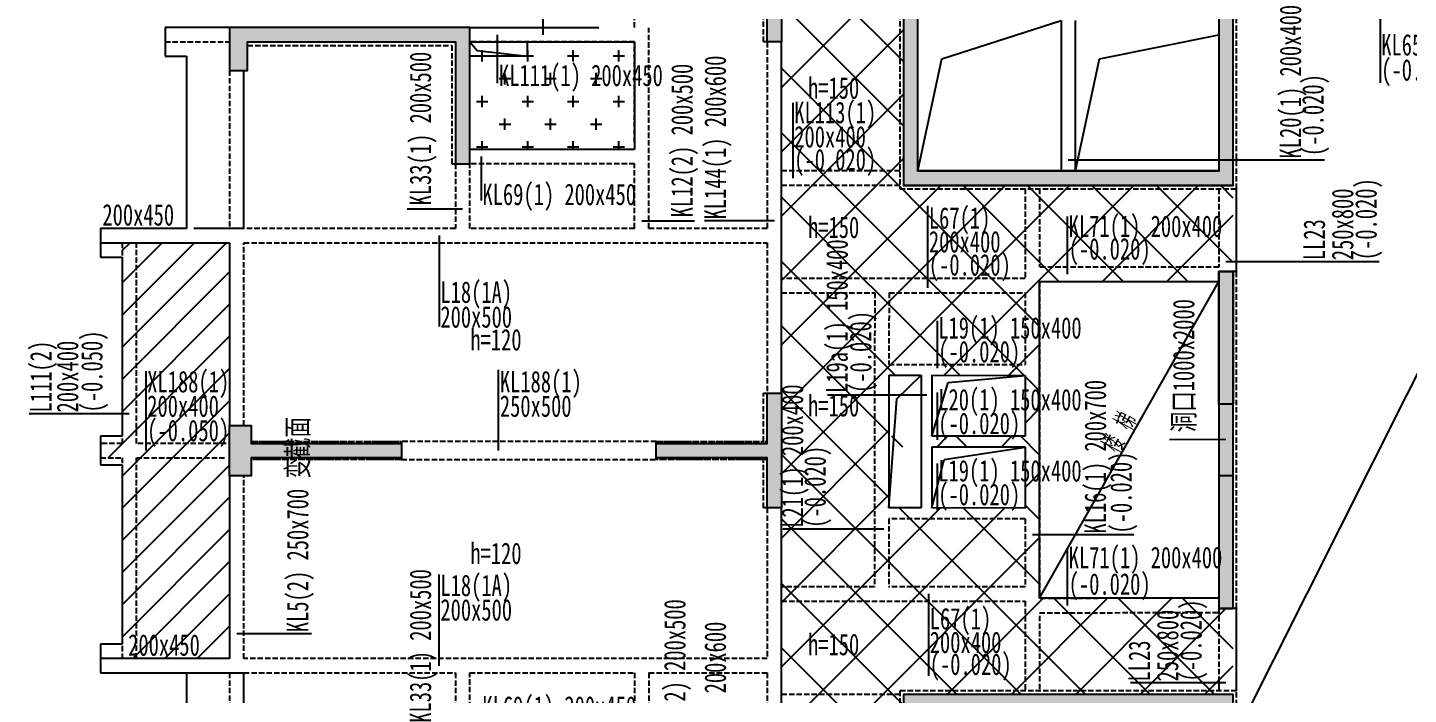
# Model space of a CAD drawing. Header units: millimetres. Extents: x 150839 to 219642, y 49429 to 88695.
# Drawn here: x 154264 to 173528, y 65795 to 75095 of the extents above; entities that cross this region are included whole.
import ezdxf

# ---------------------------------------------------------------- set-up
doc = ezdxf.new("R2010")
doc.units = ezdxf.units.MM
doc.header["$LTSCALE"] = 300
doc.linetypes.add('DASH', pattern=[0.35, 0.25, -0.1])
doc.linetypes.add('HIDDEN2', pattern=[0.1875, 0.125, -0.0625])
doc.layers.get('DEFPOINTS').update_dxf_attribs({"color": 217, "linetype": 'HIDDEN2'})
for name, color, linetype in [('00-墙填充', 8, 'Continuous'), ('00-墙实线', 6, 'Continuous'), ('00-墙虚线-下层', 6, 'DASH'), ('00-平面洞口', 3, 'Continuous'), ('00-暗柱-填充', 8, 'Continuous'), ('00-板厚度', 7, 'Continuous'), ('00-板填充', 8, 'Continuous'), ('00-梁实线', 2, 'Continuous'), ('00-梁编号', 2, 'Continuous'), ('00-梁虚线', 4, 'DASH'), ('E_detail', 125, 'Continuous')]:
    doc.layers.add(name, color=color, linetype=linetype)
doc.layers.add('PUB_HATCH', color=8, linetype='Continuous', lineweight=0)
doc.layers.add('墙洞门', color=174, linetype='Continuous', lineweight=18)
doc.styles.add('结构海文', font='haiwenrs2015.shx', dxfattribs={"width": 0.7, "bigfont": 'haiwenhz.shx'})
doc.styles.add('黑体', font='simhei.ttf', dxfattribs={"width": 0.7})

# ---------------------------------------------------------------- blocks, each defined once
blk = doc.blocks.new('df')
at = {"layer": '00-墙填充'}
for points in [[(923240, 56530), (925790, 56530), (925790, 55230), (925590, 55230), (925590, 56330), (923240, 56330)], [(927490, 55730), (927490, 53230), (932090, 53230), (932090, 56230), (931890, 56230), (931890, 53430), (927690, 53430), (927690, 55730)], [(921440, 53530), (921440, 55430), (918090, 55430), (918090, 54830), (918340, 54830), (918340, 55230), (921240, 55230), (921240, 53530)], [(932090, 52030), (931890, 52030), (931890, 50179), (932090, 50179), (932090, 50180)], [(925790, 50330), (925790, 48730), (925590, 48730), (925590, 49405), (924040, 49405), (924040, 49655), (925590, 49655), (925590, 50330)], [(920490, 49405), (918390, 49405), (918390, 49180), (918090, 49180), (918090, 49880), (918390, 49880), (918390, 49655), (920490, 49655)], [(932090, 49180), (931890, 49180), (931890, 49180), (931890, 47330), (932090, 47330)]]:
    blk.add_hatch(color=8, dxfattribs=at).paths.add_polyline_path(points)
at = {"layer": '00-暗柱-填充'}
blk.add_hatch(color=8, dxfattribs=at).paths.add_polyline_path([(932090, 50180), (931890, 50180), (931890, 49180), (932090, 49180)])
at = {"layer": '00-墙实线', "color": 8, "linetype": 'ByBlock'}
for p, q in [((925790, 56530), (925790, 55230)), ((925590, 55230), (925590, 56330)), ((921440, 55430), (918090, 55430)), ((918090, 55430), (918090, 54830)), ((921440, 53530), (921440, 55430)), ((918340, 54830), (918340, 55230)), ((918340, 55230), (921240, 55230)), ((921240, 55230), (921240, 53530)), ((925790, 55230), (925590, 55230)), ((918090, 54830), (918340, 54830)), ((921240, 53530), (921440, 53530)), ((925590, 49655), (925590, 50330)), ((925590, 50330), (925790, 50330)), ((925790, 50330), (925790, 48730)), ((918090, 49180), (918090, 49880)), ((918090, 49880), (918390, 49880)), ((918390, 49880), (918390, 49655)), ((918390, 49655), (920490, 49655)), ((920490, 49655), (920490, 49405)), ((924040, 49405), (924040, 49655)), ((924040, 49655), (925590, 49655)), ((920490, 49405), (918390, 49405)), ((918390, 49405), (918390, 49180)), ((925590, 49405), (924040, 49405)), ((925590, 48730), (925590, 49405)), ((918390, 49180), (918090, 49180)), ((925790, 48730), (925590, 48730))]:
    blk.add_line(p, q, dxfattribs=at)
at = {"layer": '00-墙实线', "color": 8}
for p, q in [((931890, 56230), (931890, 53430)), ((932090, 53230), (932090, 56230)), ((927490, 55730), (927490, 53230)), ((927690, 53430), (927690, 55730)), ((931890, 53430), (927690, 53430)), ((927490, 53230), (932090, 53230)), ((932090, 52030), (931890, 52030)), ((931890, 52030), (931890, 47330)), ((932090, 47330), (932090, 52030)), ((931890, 47330), (932090, 47330))]:
    blk.add_line(p, q, dxfattribs=at)
at = {"layer": '00-墙虚线-下层', "color": 8}
for p, q in [((925790, 56530), (925790, 55230)), ((925540, 55230), (925540, 56280)), ((931890, 56230), (931890, 53430)), ((932140, 53180), (932140, 56230)), ((927440, 55730), (927440, 53180)), ((927690, 53430), (927690, 55730)), ((921440, 55430), (918090, 55430)), ((918090, 55430), (918090, 54830)), ((921440, 53530), (921440, 55430)), ((918340, 54830), (918340, 55180)), ((918340, 55180), (921190, 55180)), ((921190, 55180), (921190, 53530)), ((925790, 55230), (925540, 55230)), ((918090, 54830), (918340, 54830)), ((921190, 53530), (921440, 53530)), ((931890, 53430), (927690, 53430)), ((927440, 53180), (932140, 53180)), ((932140, 52030), (931890, 52030)), ((931890, 52030), (931890, 47330)), ((932140, 47330), (932140, 52030)), ((925540, 49655), (925540, 50330)), ((925540, 50330), (925790, 50330)), ((925790, 50330), (925790, 48730)), ((918090, 49180), (918090, 49880)), ((918090, 49880), (918390, 49880)), ((918390, 49880), (918390, 49655)), ((918390, 49655), (920490, 49655)), ((920490, 49655), (920490, 49405)), ((924040, 49405), (924040, 49655)), ((924040, 49655), (925540, 49655)), ((920490, 49405), (918390, 49405)), ((918390, 49405), (918390, 49180)), ((925540, 49405), (924040, 49405)), ((925540, 48730), (925540, 49405)), ((918390, 49180), (918090, 49180)), ((925790, 48730), (925540, 48730)), ((931890, 47330), (932140, 47330)), ((932140, 46180), (927440, 46180)), ((927440, 46180), (927440, 43630)), ((932140, 42830), (932140, 46180))]:
    blk.add_line(p, q, dxfattribs=at)
at = {"layer": '00-平面洞口', "color": 8}
for p, q in [((928026, 54994), (929690, 55530)), ((930226, 54994), (931890, 55330)), ((921440, 55230), (921546, 55111)), ((921546, 55111), (922241, 55030)), ((927690, 53430), (928026, 54994)), ((929890, 53430), (930226, 54994)), ((932090, 45480), (936347, 53955)), ((929391, 47470), (931891, 51890)), ((927401, 50253), (927739, 50580)), ((927889, 49730), (928116, 50478)), ((928116, 50478), (929190, 50579)), ((927288, 48730), (927401, 50253)), ((928061, 49407), (929190, 49580)), ((927889, 48730), (928061, 49407))]:
    blk.add_line(p, q, dxfattribs=at)
at = {"layer": '00-板填充', "color": 8}
for p, q in [((925790, 54596), (929123, 57930)), ((927490, 54958), (925590, 56858)), ((927490, 54060), (925790, 55760)), ((925790, 53698), (927490, 55398)), ((921615, 54956), (921615, 55114)), ((922250, 54956), (922250, 55114)), ((922885, 54956), (922885, 55114)), ((923520, 54956), (923520, 55114)), ((921535, 55035), (921694, 55035)), ((922170, 55035), (922329, 55035)), ((922805, 55035), (922964, 55035)), ((923440, 55035), (923599, 55035)), ((921853, 54718), (922012, 54718)), ((921932, 54638), (921932, 54797)), ((922488, 54718), (922647, 54718)), ((922567, 54638), (922567, 54797)), ((923123, 54718), (923282, 54718)), ((923202, 54638), (923202, 54797)), ((929390, 51262), (925790, 54862)), ((921535, 54400), (921694, 54400)), ((921615, 54321), (921615, 54479)), ((922170, 54400), (922329, 54400)), ((922250, 54321), (922250, 54479)), ((922805, 54400), (922964, 54400)), ((922885, 54321), (922885, 54479)), ((923440, 54400), (923599, 54400)), ((923520, 54321), (923520, 54479)), ((925790, 52800), (927490, 54500)), ((921932, 54003), (921932, 54162)), ((922567, 54003), (922567, 54162)), ((923202, 54003), (923202, 54162)), ((921853, 54083), (922012, 54083)), ((922488, 54083), (922647, 54083)), ((923123, 54083), (923282, 54083)), ((929175, 50579), (925790, 53964)), ((921535, 53765), (921694, 53765)), ((921615, 53730), (921615, 53844)), ((922170, 53765), (922329, 53765)), ((922250, 53730), (922250, 53844)), ((922805, 53765), (922964, 53765)), ((922885, 53730), (922885, 53844)), ((923440, 53765), (923599, 53765)), ((923520, 53730), (923520, 53844)), ((925790, 51902), (927490, 53602)), ((925790, 51004), (928016, 53230)), ((925790, 50106), (928914, 53230)), ((925790, 49208), (929812, 53230)), ((928060, 50580), (930710, 53230)), ((929656, 51895), (928321, 53230)), ((930554, 51895), (929219, 53230)), ((931452, 51895), (930117, 53230)), ((930273, 51895), (931608, 53230)), ((932090, 52154), (931015, 53230)), ((932090, 53053), (931913, 53230)), ((928277, 50580), (925790, 53066)), ((931171, 51895), (932090, 52814)), ((916590, 52319), (916701, 52430)), ((916590, 51869), (917150, 52430)), ((916590, 51420), (917599, 52430)), ((916590, 50971), (918048, 52430)), ((916590, 50522), (918090, 52022)), ((927378, 50580), (925790, 52168)), ((916590, 50073), (918090, 51573)), ((927289, 49771), (925790, 51270)), ((916395, 49430), (918090, 51124)), ((928957, 50579), (929390, 51012)), ((916590, 49175), (918090, 50675)), ((929391, 50364), (929191, 50564)), ((927288, 48874), (925790, 50372)), ((916590, 48726), (918090, 50226)), ((929190, 49914), (929391, 50115)), ((916590, 48277), (918090, 49777)), ((925790, 48310), (927289, 49809)), ((927481, 49580), (927331, 49730)), ((927958, 49580), (928107, 49729)), ((928379, 49580), (928229, 49729)), ((928856, 49580), (929005, 49729)), ((929391, 49466), (929128, 49729)), ((916590, 47828), (918090, 49328)), ((929135, 46130), (925790, 49474)), ((929190, 49016), (929391, 49217)), ((916590, 47379), (918090, 48879)), ((925790, 47412), (927288, 48911)), ((929391, 48567), (929190, 48769)), ((925790, 46514), (928005, 48729)), ((925790, 45616), (928903, 48729)), ((928237, 46130), (925790, 48576)), ((930033, 46130), (927433, 48730)), ((929391, 47669), (928331, 48729)), ((916590, 46930), (918090, 48430)), ((925790, 44718), (929391, 48319)), ((916738, 46630), (918090, 47981)), ((927490, 45978), (925790, 47678)), ((917187, 46630), (918090, 47532)), ((928100, 46130), (929445, 47475)), ((928998, 46130), (930343, 47475)), ((930931, 46130), (929586, 47475)), ((929896, 46130), (931241, 47475)), ((931829, 46130), (930484, 47475)), ((932090, 46766), (931382, 47475)), ((930794, 46130), (931994, 47330)), ((917636, 46630), (918090, 47083)), ((918085, 46630), (918090, 46634)), ((927490, 45080), (925790, 46780)), ((931692, 46130), (932090, 46528))]:
    blk.add_line(p, q, dxfattribs=at)
at = {"layer": '00-梁实线', "color": 8}
for p, q in [((929690, 55530), (929690, 53430)), ((929890, 53430), (929890, 55530)), ((918090, 55430), (917190, 55430)), ((917190, 55430), (917190, 55330)), ((917190, 55330), (917190, 55330)), ((917190, 55330), (917190, 55130)), ((921440, 55430), (923240, 55430)), ((917190, 55130), (917190, 55130)), ((917190, 55130), (917190, 55030)), ((921440, 55230), (923740, 55230)), ((922240, 55230), (922240, 55030)), ((923740, 55230), (923740, 53730)), ((925790, 50330), (925790, 55229)), ((917190, 55030), (917490, 55030)), ((917490, 55030), (917490, 52630)), ((922240, 55030), (921440, 55030)), ((918290, 52630), (918290, 54830)), ((923740, 53730), (921440, 53730)), ((932140, 52030), (932140, 53180)), ((917490, 52630), (916290, 52630)), ((916290, 52630), (916290, 52530)), ((918290, 52630), (917590, 52630)), ((916290, 52530), (916290, 52530)), ((916290, 52530), (916290, 52330)), ((916290, 52430), (918090, 52430)), ((918090, 52430), (918090, 49880)), ((916290, 52330), (916290, 52330)), ((916290, 52330), (916290, 52230)), ((916290, 52230), (916590, 52230)), ((916590, 52230), (916590, 49730)), ((929390, 47470), (929390, 51890)), ((929390, 51890), (931890, 51890)), ((927289, 50580), (927288, 48730)), ((927289, 50580), (927739, 50580)), ((927739, 50580), (927738, 48730)), ((927889, 50580), (929191, 50579)), ((927889, 50580), (927889, 49730)), ((929191, 50579), (929191, 49729)), ((916590, 49730), (916290, 49730)), ((916290, 49730), (916290, 49630)), ((929190, 49729), (927889, 49730)), ((916290, 49630), (916290, 49630)), ((916290, 49630), (916290, 49430)), ((927889, 49580), (927888, 48730)), ((929190, 49579), (927889, 49580)), ((929190, 49580), (929190, 48729)), ((916290, 49430), (916290, 49430)), ((916290, 49430), (916290, 49330)), ((916290, 49330), (916590, 49330)), ((916590, 49330), (916590, 46830)), ((918090, 49180), (918090, 46630)), ((925790, 43830), (925790, 48730)), ((927738, 48730), (927288, 48730)), ((929190, 48729), (927888, 48730)), ((931890, 47470), (929390, 47470)), ((932140, 46180), (932140, 47330)), ((916590, 46830), (916290, 46830)), ((916290, 46830), (916290, 46730)), ((916290, 46730), (916290, 46730)), ((916290, 46730), (916290, 46530)), ((918090, 46630), (916290, 46630)), ((916290, 46530), (916290, 46530)), ((916290, 46530), (916290, 46430)), ((916290, 46430), (917490, 46430)), ((917490, 46430), (918290, 46430)), ((917490, 46430), (917490, 44030)), ((918290, 44230), (918290, 46430))]:
    blk.add_line(p, q, dxfattribs=at)
at = {"layer": '00-梁编号', "color": 8}
for p, q in [((922465, 55330), (922465, 56593)), ((934140, 56130), (934140, 54661)), ((921823, 55330), (921823, 54653)), ((925950, 54380), (925950, 53330)), ((921601, 53630), (921601, 53018)), ((929790, 53586), (933367, 53586)), ((921340, 52899), (920566, 52899)), ((927829, 52946), (927829, 51798)), ((929779, 51990), (929779, 52796)), ((923840, 52737), (924576, 52737)), ((925690, 52736), (924714, 52736)), ((921014, 52530), (921014, 51260)), ((931990, 52168), (934130, 52168)), ((927960, 51341), (927960, 50681)), ((916924, 49530), (916924, 50640)), ((921844, 49530), (921844, 50656)), ((926430, 50310), (927818, 50310)), ((927960, 50340), (927960, 49680)), ((916690, 50044), (915295, 50044)), ((931991, 49684), (931203, 49680)), ((927960, 49348), (927960, 48688)), ((927218, 48435), (925809, 48435)), ((930704, 48355), (929290, 48355)), ((929779, 47370), (929779, 48176)), ((921014, 46530), (921014, 47800)), ((927840, 47534), (927840, 46389)), ((918190, 46980), (919235, 46980)), ((931990, 46293), (930658, 46293))]:
    blk.add_line(p, q, dxfattribs=at)
at = {"layer": '00-梁虚线', "color": 8}
for p, q in [((923740, 55430), (923740, 56330)), ((929690, 55530), (929690, 53430)), ((929890, 53430), (929890, 55530)), ((923940, 52630), (923940, 55428)), ((917190, 55230), (918090, 55230)), ((923740, 55230), (921440, 55230)), ((923740, 53830), (923740, 55230)), ((925590, 55229), (925590, 52630)), ((925790, 53430), (925790, 55229)), ((918090, 54830), (918090, 52630)), ((921240, 53530), (921240, 52630)), ((923740, 53530), (921440, 53530)), ((921440, 52630), (921440, 53530)), ((923740, 52630), (923740, 53530)), ((927440, 53430), (925790, 53430)), ((925790, 50330), (925790, 53230)), ((925790, 53230), (927440, 53230)), ((929190, 53180), (929190, 51929)), ((929390, 53180), (929390, 52089)), ((931890, 53180), (931890, 52090)), ((921240, 52630), (918290, 52630)), ((923740, 52630), (921440, 52630)), ((925590, 52630), (923940, 52630)), ((916590, 52430), (916590, 49630)), ((916790, 49630), (916790, 52430)), ((918090, 52430), (918090, 49880)), ((918290, 52430), (925590, 52430)), ((918290, 49880), (918290, 52430)), ((925590, 52430), (925590, 50330)), ((931890, 52090), (929390, 52089)), ((929190, 51929), (925790, 51931)), ((929390, 51889), (929390, 47469)), ((925790, 51731), (927090, 51731)), ((927090, 51731), (927088, 47630)), ((927290, 51730), (927289, 50730)), ((927290, 51730), (929190, 51729)), ((929190, 51729), (929190, 50729)), ((927289, 50730), (929190, 50729)), ((916590, 49630), (916290, 49630)), ((918040, 49630), (916790, 49630)), ((924040, 49655), (920490, 49655)), ((916290, 49430), (916590, 49430)), ((916590, 49430), (916590, 46630)), ((916790, 46630), (916790, 49430)), ((916790, 49430), (918040, 49430)), ((920490, 49405), (924040, 49405)), ((918090, 49180), (918090, 46630)), ((918290, 46630), (918290, 49180)), ((925590, 48730), (925590, 46630)), ((925790, 46130), (925790, 48730)), ((929190, 48579), (927288, 48580)), ((927288, 48580), (927288, 47630)), ((929190, 48579), (929190, 47629)), ((927088, 47630), (925790, 47631)), ((929190, 47629), (927288, 47630)), ((925790, 47431), (929190, 47429)), ((929190, 47429), (929190, 46180)), ((931890, 47470), (929390, 47469)), ((929390, 47269), (931890, 47270)), ((929390, 47224), (929390, 46180)), ((931890, 47325), (931890, 46180)), ((925590, 46630), (918290, 46630)), ((918090, 46430), (918090, 44230)), ((918290, 46430), (921240, 46430)), ((921240, 46430), (921240, 45530)), ((921440, 46430), (923740, 46430)), ((921440, 45530), (921440, 46430)), ((923740, 46430), (923740, 45530)), ((923940, 46430), (925590, 46430)), ((923940, 46430), (923940, 43631)), ((925590, 46430), (925590, 43830)), ((927440, 46130), (925790, 46130))]:
    blk.add_line(p, q, dxfattribs=at)
at = {"layer": '墙洞门', "color": 8}
blk.add_line((931890, 49180), (931890, 50180), dxfattribs=at)
blk.add_line((931890, 49180), (931890, 50180), dxfattribs=at)
at = {"layer": '00-平面洞口', "color": 8, "style": '结构海文', "width": 0.7}
blk.add_text('楼  梯', height=300, rotation=61.9234, dxfattribs=at).set_placement((930511, 49470))
at = {"layer": '00-板厚度', "color": 8, "style": '黑体', "width": 0.7}
for s, p in [('h=150', (926160, 54438)), ('h=150', (926160, 52495)), ('h=120', (921449, 50927)), ('h=150', (926160, 50007)), ('h=120', (921449, 47947)), ('h=150', (926160, 46676))]:
    blk.add_text(s, height=300, dxfattribs=at).set_placement(p)
at = {"layer": '00-梁编号', "color": 8, "ltscale": 3000, "style": '黑体', "width": 0.7}
for s, p in [('KL20(1) 200x400', (933039, 53604)), ('KL33(1) 200x500', (920901, 52950)), ('KL12(2) 200x500', (924550, 52783)), ('KL144(1) 200x600', (925014, 52754)), ('(-0.020)', (933353, 53638)), ('250x800', (933767, 52186)), ('(-0.020)', (934093, 52186)), ('LL23', (933372, 52186)), ('L19a(1) 150x400', (926713, 50334)), ('洞口1000x2000', (931549, 49785)), ('(-0.020)', (927043, 50334)), ('(-0.050)', (916317, 50062)), ('L111(2)', (915606, 50062)), ('200x400', (915978, 50062)), ('KL16(1) 200x700', (930317, 48373)), ('L21(1) 200x400', (926092, 48453)), ('KL5(2) 250x700 变截面', (919188, 46997)), ('(-0.020)', (926406, 48453)), ('(-0.020)', (930676, 48373)), ('KL33(1) 200x500', (920901, 45734)), ('KL12(2) 200x500 ', (924450, 45314)), ('(-0.020)', (931651, 46310)), ('250x800', (931326, 46310)), ('KL144(1) 200x600', (925014, 44858)), ('LL23', (930931, 46310))]:
    blk.add_text(s, height=300, rotation=90, dxfattribs=at).set_placement(p)
for s, p in [('KL65(2) 250x650', (934157, 55041)), ('KL111(1) 200x450', (921849, 54614)), ('(-0.050)', (934157, 54691)), ('KL113(1)', (925968, 54097)), ('200x400', (925968, 53758)), ('(-0.020)', (925968, 53439)), ('KL69(1) 200x450', (921618, 52954)), ('200x450', (916316, 52669)), ('L67(1)', (927846, 52625)), ('KL71(1) 200x400', (929797, 52510)), ('200x400', (927846, 52294)), ('(-0.020)', (929797, 52195)), ('(-0.020)', (927846, 51971)), ('L18(1A)', (921031, 51590)), ('200x500', (921031, 51245)), ('L19(1) 150x400', (927977, 51092)), ('(-0.020)', (927977, 50761)), ('XL188(1)', (916941, 50342)), ('KL188(1)', (921861, 50342)), ('200x400', (916941, 50001)), ('250x500', (921861, 50001)), ('L20(1) 150x400', (927977, 50091)), ('(-0.020)', (927977, 49760)), ('(-0.050)', (916941, 49660)), ('L19(1) 150x400', (927977, 49099)), ('(-0.020)', (927977, 48768)), ('KL71(1) 200x400', (929797, 47890)), ('L18(1A)', (921031, 47500)), ('(-0.020)', (929797, 47520)), ('200x500', (921031, 47159)), ('L67(1)', (927858, 47036)), ('200x450', (916675, 46669)), ('200x400', (927858, 46706)), ('(-0.020)', (927858, 46401)), ('KL69(1) 200x450', (921618, 45805))]:
    blk.add_text(s, height=300, dxfattribs=at).set_placement(p)
blk = doc.blocks.new('rtwhrwg')
at = {"layer": 'PUB_HATCH'}
for points in [[(148327, 76195), (145777, 76195), (145777, 75995), (148127, 75995), (148127, 74895), (148327, 74895)], [(154627, 75895), (154427, 75895), (154427, 73095), (150227, 73095), (150227, 75395), (150027, 75395), (150027, 72895), (154627, 72895)], [(143977, 75095), (140627, 75095), (140627, 74495), (140877, 74495), (140877, 74895), (143777, 74895), (143777, 73195), (143977, 73195)], [(154627, 71695), (154427, 71695), (154427, 69845), (154627, 69845)], [(148327, 69995), (148127, 69995), (148127, 69295), (146577, 69295), (146577, 69095), (148127, 69095), (148127, 68395), (148327, 68395)], [(143027, 69295), (140927, 69295), (140927, 69545), (140627, 69545), (140627, 68845), (140927, 68845), (140927, 69095), (143027, 69095)], [(154627, 68845), (154427, 68845), (154427, 66995), (154627, 66995)], [(154627, 65795), (150027, 65795), (150027, 63295), (150227, 63295), (150227, 65595), (154427, 65595), (154427, 62495), (154627, 62495)]]:
    blk.add_hatch(color=256, dxfattribs=at).paths.add_polyline_path(points)
at = {"layer": '00-墙实线', "linetype": 'ByBlock'}
for points in [[(145777, 76195), (148327, 76195), (148327, 74895), (148127, 74895), (148127, 75995), (145777, 75995)], [(143977, 73195), (143977, 75095), (140627, 75095), (140627, 74495), (140877, 74495), (140877, 74895), (143777, 74895), (143777, 73195)], [(148327, 69995), (148327, 68395), (148127, 68395), (148127, 69095), (146577, 69095), (146577, 69295), (148127, 69295), (148127, 69995)], [(143027, 69095), (140927, 69095), (140927, 68845), (140627, 68845), (140627, 69545), (140927, 69545), (140927, 69295), (143027, 69295)], [(154627, 65795), (150027, 65795), (150027, 63295), (150227, 63295), (150227, 65595), (154427, 65595), (154427, 62495), (154627, 62495)]]:
    blk.add_lwpolyline(points, close=True, dxfattribs=at)
at = {"layer": '00-墙实线'}
blk.add_lwpolyline([(150027, 75395), (150027, 72895), (154627, 72895), (154627, 75895), (154427, 75895), (154427, 73095), (150227, 73095), (150227, 75395)], close=True, dxfattribs=at)
for points in [[(154427, 69845), (154427, 71695), (154627, 71695), (154627, 69845), (154427, 69845)], [(154627, 66995), (154627, 68845), (154427, 68845), (154427, 66995), (154627, 66995)]]:
    blk.add_lwpolyline(points, dxfattribs=at)

msp = doc.modelspace()

# ---------------------------------------------------------------- block references
at = {"layer": 'DEFPOINTS'}
msp.add_blockref('df', (-761008.1, 19665.2), dxfattribs=at)
at = {"layer": 'E_detail'}
msp.add_blockref('rtwhrwg', (16455.1, 0), dxfattribs=at)

doc.saveas('drawing.dxf')
